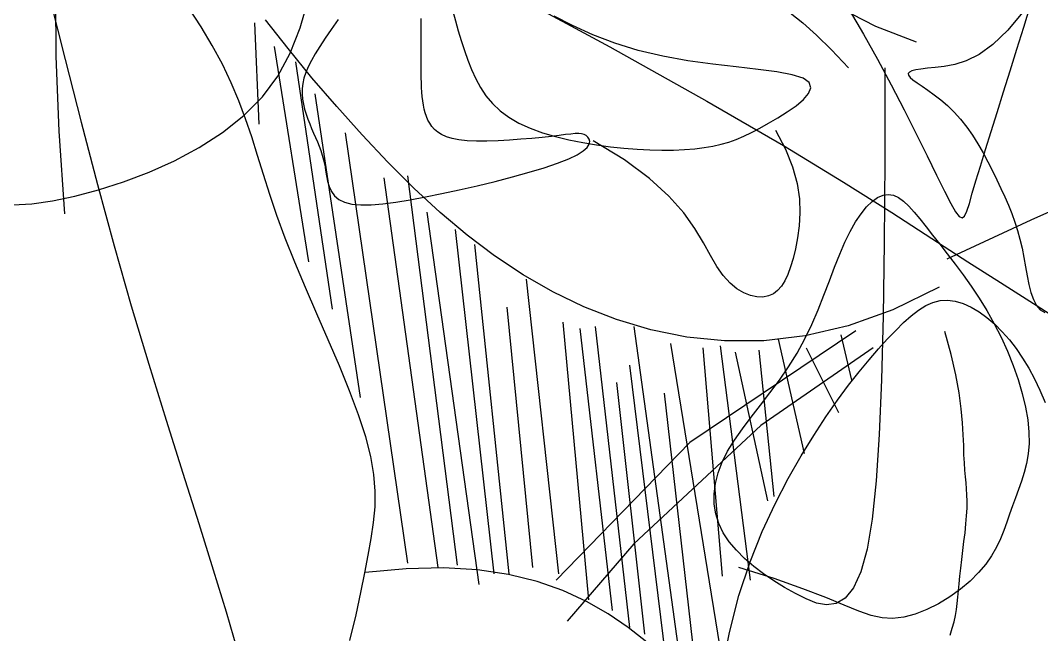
# Model space of a CAD drawing. Header units: metres. Extents: x 10 to 239, y 2 to 253.
# Drawn here: x 100.238 to 102.15, y 123.722 to 124.873 of the extents above; entities that cross this region are included whole.
import ezdxf

# ---------------------------------------------------------------- set-up
doc = ezdxf.new("R2010")
doc.units = ezdxf.units.M
doc.header["$MEASUREMENT"] = 0
doc.layers.add('1', color=7, linetype='Continuous')
doc.layers.add('cot200', color=9, linetype='Continuous')
doc.layers.add('bloques ARBOLES', color=7, linetype='Continuous', true_color=0xb8d897)

# ---------------------------------------------------------------- blocks, each defined once
blk = doc.blocks.new('A$C6F4E7DED')
for p, q in [((557.92, 1473.89), (497.77, 1441.37)), ((775.28, 1466.26), (767.38, 1435.19)), ((292.91, 1451.08), (289.55, 1462.05)), ((379.44, 1459.65), (372.31, 1447.72)), ((700.11, 1451.33), (706, 1460.44)), ((296.31, 1440.23), (292.91, 1451.08)), ((657.06, 1440.52), (668.24, 1454.76)), ((673.67, 1453.23), (671.54, 1403.15)), ((694.62, 1442.08), (700.11, 1451.33)), ((372.31, 1447.72), (365.31, 1435.26)), ((497.77, 1441.37), (449.81, 1414.52)), ((664.07, 1441.51), (647.01, 1334.95)), ((689.62, 1432.8), (694.62, 1442.08)), ((299.68, 1429.51), (296.31, 1440.23)), ((645.28, 1426.14), (657.06, 1440.52)), ((365.31, 1435.26), (358.56, 1422.66)), ((653.41, 1434.05), (635.28, 1311.51)), ((685.2, 1423.63), (689.62, 1432.8)), ((767.38, 1435.19), (759.46, 1404.12)), ((302.97, 1419.05), (299.68, 1429.51)), ((633.04, 1411.83), (645.28, 1426.14)), ((358.56, 1422.66), (352.16, 1410.25)), ((681.4, 1414.63), (685.2, 1423.63)), ((306.14, 1408.97), (302.97, 1419.05)), ((643.81, 1418.07), (621.41, 1267.82)), ((352.16, 1410.25), (346.22, 1398.41)), ((449.81, 1414.52), (411.96, 1392.48)), ((620.47, 1397.81), (633.04, 1411.83)), ((678.1, 1405.72), (681.4, 1414.63)), ((309.13, 1399.41), (306.14, 1408.97)), ((675.11, 1396.77), (678.1, 1405.72)), ((759.46, 1404.12), (751.44, 1373.28)), ((311.91, 1390.49), (309.13, 1399.41)), ((346.22, 1398.41), (340.84, 1387.5)), ((628.88, 1398.89), (597.95, 1185.77)), ((607.7, 1384.3), (620.47, 1397.81)), ((672.25, 1387.64), (675.11, 1396.77)), ((314.41, 1382.35), (311.91, 1390.49)), ((411.96, 1392.48), (382.14, 1374.37)), ((340.84, 1387.5), (336.12, 1377.87)), ((669.34, 1378.2), (672.25, 1387.64)), ((316.6, 1375.1), (314.41, 1382.35)), ((594.83, 1371.48), (607.7, 1384.3)), ((318.44, 1368.89), (316.6, 1375.1)), ((336.12, 1377.87), (332.18, 1369.9)), ((597.95, 1377.57), (573.42, 1184.7)), ((609.68, 1376.51), (583.02, 1183.64)), ((666.21, 1368.32), (669.34, 1378.2)), ((289.22, 1355.77), (253.02, 1371.92)), ((332.18, 1369.9), (329.07, 1363.85)), ((382.14, 1374.37), (358.31, 1359.31)), ((581.8, 1359.44), (594.83, 1371.48)), ((751.44, 1373.28), (743.2, 1342.88)), ((319.89, 1363.84), (318.44, 1368.89)), ((662.69, 1357.85), (666.21, 1368.32)), ((321.1, 1360.05), (319.89, 1363.84)), ((322.22, 1357.64), (321.1, 1360.05)), ((326.68, 1359.71), (324.85, 1357.36)), ((329.07, 1363.85), (326.68, 1359.71)), ((330.84, 1336.41), (289.22, 1355.77)), ((323.42, 1356.71), (322.22, 1357.64)), ((324.85, 1357.36), (323.42, 1356.71)), ((358.31, 1359.31), (338.38, 1346.45)), ((588.35, 1359.46), (562.75, 1175.11)), ((568.51, 1348.23), (581.8, 1359.44)), ((658.58, 1346.68), (662.69, 1357.85)), ((574.48, 1350.93), (555.29, 1180.44)), ((338.38, 1346.45), (320.61, 1335.03)), ((554.85, 1337.89), (568.51, 1348.23)), ((653.78, 1334.72), (658.58, 1346.68)), ((564.89, 1343.48), (547.82, 1180.44)), ((743.2, 1342.88), (734.69, 1313.14)), ((320.61, 1335.03), (304.52, 1324.77)), ((540.73, 1328.49), (554.85, 1337.89)), ((648.46, 1322.16), (653.78, 1334.72)), ((304.52, 1324.77), (289.97, 1315.51)), ((539.29, 1326.43), (523.29, 1180.44)), ((526.04, 1320.08), (540.73, 1328.49)), ((334.86, 1322.34), (357.81, 1311.23)), ((510.69, 1312.71), (526.04, 1320.08)), ((642.85, 1309.26), (648.46, 1322.16)), ((289.97, 1315.51), (276.81, 1307.1)), ((322.96, 1314.36), (319.03, 1312.57)), ((326.84, 1315.52), (322.96, 1314.36)), ((330.64, 1316.01), (326.84, 1315.52)), ((334.31, 1315.79), (330.64, 1316.01)), ((337.9, 1314.86), (334.31, 1315.79)), ((341.46, 1313.28), (337.9, 1314.86)), ((315.08, 1310.22), (311.17, 1307.36)), ((319.03, 1312.57), (315.08, 1310.22)), ((345.04, 1311.06), (341.46, 1313.28)), ((348.68, 1308.26), (345.04, 1311.06)), ((357.81, 1311.23), (379.92, 1303.3)), ((494.58, 1306.43), (510.69, 1312.71)), ((548.89, 1312.57), (536.09, 1183.64)), ((637.19, 1296.27), (642.85, 1309.26)), ((734.69, 1313.14), (726.07, 1284.31)), ((311.17, 1307.36), (307.34, 1304.05)), ((352.43, 1304.9), (348.68, 1308.26)), ((356.36, 1301.02), (352.43, 1304.9)), ((477.62, 1301.34), (494.58, 1306.43)), ((521.16, 1305.11), (508.36, 1167.65)), ((303.62, 1300.35), (300.06, 1296.3)), ((307.34, 1304.05), (303.62, 1300.35)), ((328.91, 1289.06), (332.06, 1300.39)), ((360.5, 1296.66), (356.36, 1301.02)), ((376.11, 1300.85), (458.23, 1245.44)), ((379.92, 1303.3), (401.17, 1298.28)), ((459.79, 1297.69), (477.62, 1301.34)), ((485.96, 1302.98), (463.57, 1139.95)), ((505.16, 1302.98), (488.1, 1153.8)), ((512.63, 1301.92), (496.63, 1162.33)), ((300.06, 1296.3), (296.7, 1291.96)), ((364.9, 1291.82), (360.5, 1296.66)), ((383.58, 1298.72), (378.25, 1276.34)), ((401.17, 1298.28), (421.57, 1295.86)), ((414.51, 1296.59), (401.71, 1240.11)), ((421.57, 1295.86), (441.11, 1295.76)), ((441.11, 1295.76), (459.79, 1297.69)), ((467.83, 1294.46), (442.24, 1136.75)), ((631.7, 1283.43), (637.19, 1296.27)), ((296.7, 1291.96), (293.51, 1287.32)), ((326.59, 1278.98), (328.91, 1289.06)), ((369.56, 1286.46), (364.9, 1291.82)), ((367.58, 1292.33), (423.04, 1253.97)), ((400.64, 1292.33), (384.65, 1260.36)), ((424.11, 1291.26), (416.64, 1218.8)), ((435.84, 1290.2), (419.84, 1216.67)), ((443.3, 1293.39), (428.37, 1177.25)), ((451.84, 1292.33), (442.24, 1179.38)), ((293.51, 1287.32), (290.5, 1282.35)), ((374.49, 1280.5), (369.56, 1286.46)), ((726.07, 1284.31), (717.51, 1256.6)), ((290.5, 1282.35), (287.64, 1277.03)), ((324.95, 1270.06), (326.59, 1278.98)), ((379.69, 1273.85), (374.49, 1280.5)), ((488.1, 1283.8), (469.97, 1136.75)), ((626.62, 1271), (631.7, 1283.43)), ((287.64, 1277.03), (284.93, 1271.35)), ((385.14, 1266.44), (379.69, 1273.85)), ((494.5, 1275.28), (480.63, 1150.61)), ((284.93, 1271.35), (282.34, 1265.28)), ((323.87, 1262.19), (324.95, 1270.06)), ((471.03, 1269.95), (456.1, 1138.88)), ((622.2, 1259.22), (626.62, 1271)), ((390.86, 1258.18), (385.14, 1266.44)), ((323.22, 1255.29), (323.87, 1262.19)), ((618.65, 1248.35), (622.2, 1259.22)), ((322.87, 1249.25), (323.22, 1255.29)), ((396.83, 1249.01), (390.86, 1258.18)), ((423.04, 1253.97), (485.96, 1195.36)), ((717.51, 1256.6), (709.21, 1230.24)), ((322.69, 1243.98), (322.87, 1249.25)), ((403.07, 1238.85), (396.83, 1249.01)), ((322.55, 1239.38), (322.69, 1243.98)), ((458.23, 1245.44), (524.36, 1177.25)), ((616.15, 1238.56), (618.65, 1248.35)), ((322.34, 1235.35), (322.55, 1239.38)), ((409.53, 1227.6), (403.07, 1238.85)), ((614.64, 1229.66), (616.15, 1238.56)), ((322.08, 1231.78), (322.34, 1235.35)), ((321.49, 1225.5), (321.78, 1228.53)), ((321.78, 1228.53), (322.08, 1231.78)), ((613.99, 1221.42), (614.64, 1229.66)), ((709.21, 1230.24), (701.35, 1205.46)), ((321.24, 1222.55), (321.49, 1225.5)), ((416.05, 1215.18), (409.53, 1227.6)), ((320.98, 1216.43), (321.06, 1219.56)), ((321.06, 1219.56), (321.24, 1222.55)), ((614.07, 1213.56), (613.99, 1221.42)), ((321.04, 1213.01), (320.98, 1216.43)), ((422.43, 1201.46), (416.05, 1215.18)), ((614.75, 1205.83), (614.07, 1213.56)), ((321.25, 1209.23), (321.04, 1213.01)), ((321.59, 1205.14), (321.25, 1209.23)), ((322.04, 1200.83), (321.59, 1205.14)), ((615.91, 1197.99), (614.75, 1205.83)), ((701.35, 1205.46), (694.13, 1182.5)), ((322.55, 1196.4), (322.04, 1200.83)), ((428.46, 1186.34), (422.43, 1201.46)), ((617.41, 1189.76), (615.91, 1197.99)), ((323.09, 1191.94), (322.55, 1196.4)), ((485.96, 1195.36), (519.03, 1157)), ((323.64, 1187.53), (323.09, 1191.94)), ((619.12, 1180.9), (617.41, 1189.76)), ((324.15, 1183.28), (323.64, 1187.53)), ((324.59, 1179.27), (324.15, 1183.28)), ((433.94, 1169.7), (428.46, 1186.34)), ((563.3, 1182.4), (580.18, 1183.42)), ((580.18, 1183.42), (598.68, 1183.01)), ((598.68, 1183.01), (618.95, 1181.04)), ((324.95, 1175.56), (324.59, 1179.27)), ((533.89, 1176.62), (547.92, 1180.09)), ((547.92, 1180.09), (563.3, 1182.4)), ((621.01, 1171.13), (619.12, 1180.9)), ((694.13, 1182.5), (687.73, 1161.57)), ((325.25, 1172.12), (324.95, 1175.56)), ((521.09, 1172.13), (533.89, 1176.62)), ((325.54, 1168.89), (325.25, 1172.12)), ((325.86, 1165.79), (325.54, 1168.89)), ((438.68, 1151.45), (433.94, 1169.7)), ((509.38, 1166.75), (521.09, 1172.13)), ((623.34, 1160.12), (621.01, 1171.13)), ((326.26, 1162.77), (325.86, 1165.79)), ((326.77, 1159.76), (326.26, 1162.77)), ((498.61, 1160.62), (509.38, 1166.75)), ((327.44, 1156.7), (326.77, 1159.76)), ((488.69, 1153.88), (498.61, 1160.62)), ((626.48, 1147.5), (623.34, 1160.12)), ((687.73, 1161.57), (682.35, 1142.9)), ((328.33, 1153.51), (327.44, 1156.7)), ((329.44, 1150.16), (328.33, 1153.51)), ((479.57, 1146.68), (488.69, 1153.88)), ((442.47, 1131.47), (438.68, 1151.45)), ((1394.54, 278.43), (1394.72, 311.79)), ((1273.79, 292.53), (1269.89, 306.41)), ((915.54, 301.15), (923.49, 291.4)), ((1006.69, 302.49), (988.98, 293.35)), ((1031.22, 299.96), (1025.09, 295)), ((1139, 293.62), (1148.12, 298.29)), ((1198.3, 300.76), (1196.97, 295.96)), ((988.98, 293.35), (968.97, 285.62)), ((1025.09, 295), (1018.3, 288.94)), ((1128.97, 289.09), (1139, 293.62)), ((1196.97, 295.96), (1195.56, 291.09)), ((1213.99, 294.86), (1213.99, 297.22)), ((1213.99, 292.6), (1213.99, 294.86)), ((1255.04, 296.74), (1258.47, 291.76)), ((923.49, 291.4), (930.92, 284.29)), ((1018.3, 288.94), (1010.79, 281.59)), ((1118.12, 284.91), (1128.97, 289.09)), ((1195.56, 291.09), (1194.07, 286.19)), ((1213.99, 290.4), (1213.99, 292.6)), ((1213.99, 288.25), (1213.99, 290.4)), ((1213.99, 286.12), (1213.99, 288.25)), ((1258.47, 291.76), (1261.49, 287.34)), ((1278.72, 280), (1273.79, 292.53)), ((930.92, 284.29), (937.81, 279.37)), ((1106.53, 281.33), (1118.12, 284.91)), ((1194.07, 286.19), (1192.5, 281.33)), ((1213.99, 283.99), (1213.99, 286.12)), ((1213.99, 281.83), (1213.99, 283.99)), ((1261.49, 287.34), (1264.12, 283.35)), ((1264.12, 283.35), (1266.38, 279.7)), ((937.81, 279.37), (944.13, 276.21)), ((1010.79, 281.59), (1002.5, 272.74)), ((1081.92, 276.28), (1094.34, 278.48)), ((1094.34, 278.48), (1106.53, 281.33)), ((1192.5, 281.33), (1190.83, 276.54)), ((1213.99, 279.61), (1213.99, 281.83)), ((1213.99, 277.32), (1213.99, 279.61)), ((1266.38, 279.7), (1268.28, 276.36)), ((1284.9, 268.68), (1278.72, 280)), ((1393.1, 241.44), (1394.54, 278.43)), ((944.13, 276.21), (949.87, 274.38)), ((949.87, 274.38), (955.01, 273.44)), ((955.01, 273.44), (959.52, 272.95)), ((959.52, 272.95), (963.39, 272.55)), ((1047.22, 271.93), (1057.95, 273.17)), ((1057.95, 273.17), (1069.65, 274.56)), ((1069.65, 274.56), (1081.92, 276.28)), ((1190.83, 276.54), (1189.01, 271.87)), ((1213.97, 272.57), (1213.98, 274.97)), ((1213.98, 274.97), (1213.99, 277.32)), ((1268.28, 276.36), (1269.84, 273.27)), ((1269.84, 273.27), (1271.07, 270.39)), ((963.39, 272.55), (966.6, 272.15)), ((966.6, 272.15), (969.17, 271.71)), ((969.17, 271.71), (971.07, 271.21)), ((971.98, 268.01), (970.53, 266.78)), ((971.07, 271.21), (972.31, 270.61)), ((972.77, 269.04), (971.98, 268.01)), ((972.31, 270.61), (972.88, 269.9)), ((972.88, 269.9), (972.77, 269.04)), ((984.45, 272.74), (984.52, 226.93)), ((1024.86, 267.58), (1030.27, 269.3)), ((1030.27, 269.3), (1037.86, 270.7)), ((1037.86, 270.7), (1047.22, 271.93)), ((1189.01, 271.87), (1186.96, 267.35)), ((1213.88, 267.75), (1213.94, 270.16)), ((1213.94, 270.16), (1213.97, 272.57)), ((1271.07, 270.39), (1271.98, 267.65)), ((1292.52, 258.43), (1284.9, 268.68)), ((965.99, 263.63), (963.12, 261.68)), ((968.5, 265.33), (965.99, 263.63)), ((970.53, 266.78), (968.5, 265.33)), ((1021.13, 262.89), (1021.89, 265.43)), ((1022.21, 260.06), (1021.13, 262.89)), ((1021.89, 265.43), (1024.86, 267.58)), ((1184.6, 263.02), (1181.86, 258.91)), ((1186.96, 267.35), (1184.6, 263.02)), ((1213.56, 260.71), (1213.7, 263)), ((1213.7, 263), (1213.81, 265.35)), ((1213.81, 265.35), (1213.88, 267.75)), ((1271.98, 267.65), (1272.57, 265.01)), ((1272.57, 265.01), (1272.88, 262.43)), ((959.98, 259.44), (956.69, 256.9)), ((963.12, 261.68), (959.98, 259.44)), ((1024.75, 257.06), (1022.21, 260.06)), ((1181.86, 258.91), (1178.65, 255.05)), ((1213.14, 256.36), (1213.38, 258.5)), ((1213.38, 258.5), (1213.56, 260.71)), ((1272.91, 259.85), (1272.68, 257.29)), ((1272.88, 262.43), (1272.91, 259.85)), ((1301.7, 249.14), (1292.52, 258.43)), ((953.35, 254.04), (950.06, 250.83)), ((956.69, 256.9), (953.35, 254.04)), ((1028.37, 253.98), (1024.75, 257.06)), ((1032.71, 250.91), (1028.37, 253.98)), ((1178.65, 255.05), (1174.92, 251.49)), ((1212.43, 252.34), (1212.83, 254.31)), ((1212.83, 254.31), (1213.14, 256.36)), ((1272.25, 254.74), (1271.64, 252.23)), ((1272.68, 257.29), (1272.25, 254.74)), ((950.06, 250.83), (946.92, 247.28)), ((1037.4, 247.97), (1032.71, 250.91)), ((1042.05, 245.25), (1037.4, 247.97)), ((1170.57, 248.26), (1165.58, 245.37)), ((1174.92, 251.49), (1170.57, 248.26)), ((1210.58, 246.9), (1211.32, 248.63)), ((1211.32, 248.63), (1211.94, 250.44)), ((1211.94, 250.44), (1212.43, 252.34)), ((1270.89, 249.75), (1270.04, 247.33)), ((1271.64, 252.23), (1270.89, 249.75)), ((1312.22, 240.77), (1301.7, 249.14)), ((943.93, 243.42), (941.09, 239.33)), ((946.92, 247.28), (943.93, 243.42)), ((1046.38, 242.83), (1042.05, 245.25)), ((1050.4, 240.71), (1046.38, 242.83)), ((1160, 242.83), (1153.94, 240.61)), ((1165.58, 245.37), (1160, 242.83)), ((1207.35, 242.22), (1208.63, 243.68)), ((1208.63, 243.68), (1209.69, 245.25)), ((1209.69, 245.25), (1210.58, 246.9)), ((1268.15, 242.67), (1267.19, 240.45)), ((1269.11, 244.97), (1268.15, 242.67)), ((1270.04, 247.33), (1269.11, 244.97)), ((941.09, 239.33), (938.4, 235.05)), ((1038.61, 241.81), (1033.62, 232.45)), ((1054.23, 238.88), (1050.4, 240.71)), ((1057.95, 237.3), (1054.23, 238.88)), ((1130.76, 237.48), (1131.42, 238.47)), ((1131.42, 238.47), (1132.32, 239.24)), ((1132.32, 239.24), (1133.34, 239.76)), ((1133.34, 239.76), (1134.52, 240.07)), ((1134.52, 240.07), (1135.94, 240.19)), ((1135.94, 240.19), (1137.69, 240.15)), ((1137.69, 240.15), (1139.84, 239.96)), ((1139.84, 239.96), (1142.47, 239.66)), ((1147.52, 238.7), (1140.84, 237.06)), ((1142.47, 239.66), (1145.67, 239.26)), ((1145.67, 239.26), (1149.51, 238.81)), ((1153.94, 240.61), (1147.52, 238.7)), ((1149.51, 238.81), (1154.04, 238.31)), ((1154.04, 238.31), (1159.11, 237.81)), ((1159.11, 237.81), (1164.56, 237.33)), ((1195.23, 237.1), (1198.63, 237.76)), ((1198.63, 237.76), (1201.48, 238.62)), ((1201.48, 238.62), (1203.83, 239.67)), ((1203.83, 239.67), (1205.77, 240.87)), ((1205.77, 240.87), (1207.35, 242.22)), ((1266.24, 238.28), (1265.32, 236.13)), ((1267.19, 240.45), (1266.24, 238.28)), ((1323.75, 233.32), (1312.22, 240.77)), ((1390.26, 200.39), (1393.1, 241.44)), ((938.4, 235.05), (935.85, 230.65)), ((1061.68, 235.97), (1057.95, 237.3)), ((1065.5, 234.86), (1061.68, 235.97)), ((1069.53, 233.95), (1065.5, 234.86)), ((1073.86, 233.22), (1069.53, 233.95)), ((1078.57, 232.66), (1073.86, 233.22)), ((1083.65, 232.26), (1078.57, 232.66)), ((1113.6, 232.95), (1107.1, 232.44)), ((1113.26, 227.13), (1128.88, 236.66)), ((1120.28, 233.65), (1113.6, 232.95)), ((1127.12, 234.56), (1120.28, 233.65)), ((1134, 235.69), (1127.12, 234.56)), ((1130.5, 236.28), (1130.76, 237.48)), ((1130.81, 234.89), (1130.5, 236.28)), ((1131.85, 233.31), (1130.81, 234.89)), ((1133.77, 231.56), (1131.85, 233.31)), ((1140.84, 237.06), (1134, 235.69)), ((1164.56, 237.33), (1170.2, 236.93)), ((1170.2, 236.93), (1175.86, 236.62)), ((1175.86, 236.62), (1181.37, 236.45)), ((1181.37, 236.45), (1186.54, 236.45)), ((1186.54, 236.45), (1191.21, 236.66)), ((1191.21, 236.66), (1195.23, 237.1)), ((1264.44, 233.97), (1263.63, 231.77)), ((1265.32, 236.13), (1264.44, 233.97)), ((1335.98, 226.76), (1323.75, 233.32)), ((935.85, 230.65), (933.44, 226.19)), ((1033.62, 232.45), (1030.11, 223.68)), ((1089.08, 232.04), (1083.65, 232.26)), ((1094.81, 231.99), (1089.08, 232.04)), ((1100.83, 232.12), (1094.81, 231.99)), ((1107.1, 232.44), (1100.83, 232.12)), ((1136.74, 229.67), (1133.77, 231.56)), ((1140.92, 227.64), (1136.74, 229.67)), ((1146.4, 225.49), (1140.92, 227.64)), ((1262.89, 229.5), (1262.24, 227.13)), ((1263.63, 231.77), (1262.89, 229.5)), ((933.44, 226.19), (931.16, 221.73)), ((984.52, 226.93), (984.77, 186.02)), ((1030.11, 223.68), (1027.89, 215.5)), ((1100.9, 217.93), (1113.26, 227.13)), ((1153.02, 223.26), (1146.4, 225.49)), ((1160.55, 220.99), (1153.02, 223.26)), ((1261.7, 224.63), (1261.26, 221.99)), ((1262.24, 227.13), (1261.7, 224.63)), ((1348.58, 221.08), (1335.98, 226.76)), ((931.16, 221.73), (929, 217.33)), ((1091.31, 209.14), (1100.9, 217.93)), ((1168.75, 218.73), (1160.55, 220.99)), ((1177.39, 216.5), (1168.75, 218.73)), ((1260.82, 219.27), (1260.28, 216.56)), ((1261.26, 221.99), (1260.82, 219.27)), ((1361.24, 216.27), (1348.58, 221.08)), ((926.96, 213.04), (925.06, 208.83)), ((929, 217.33), (926.96, 213.04)), ((1027.89, 215.5), (1026.74, 207.91)), ((1186.25, 214.35), (1177.39, 216.5)), ((1195.09, 212.32), (1186.25, 214.35)), ((1203.67, 210.46), (1195.09, 212.32)), ((1259.5, 213.95), (1258.38, 211.52)), ((1260.28, 216.56), (1259.5, 213.95)), ((1373.64, 212.31), (1361.24, 216.27)), ((1385.45, 209.2), (1373.64, 212.31)), ((925.06, 208.83), (923.28, 204.67)), ((977.67, 208.51), (975.15, 206.7)), ((980.18, 209.64), (977.67, 208.51)), ((982.73, 210.03), (980.18, 209.64)), ((985.35, 209.63), (982.73, 210.03)), ((988.02, 208.45), (985.35, 209.63)), ((990.74, 206.52), (988.02, 208.45)), ((1026.74, 207.91), (1026.45, 200.89)), ((1083.99, 200.85), (1091.31, 209.14)), ((1211.81, 208.79), (1203.67, 210.46)), ((1219.42, 207.37), (1211.81, 208.79)), ((1226.46, 206.23), (1219.42, 207.37)), ((1254.66, 207.54), (1251.82, 206.16)), ((1256.81, 209.35), (1254.66, 207.54)), ((1258.38, 211.52), (1256.81, 209.35)), ((1396.44, 206.91), (1385.45, 209.2)), ((923.28, 204.67), (921.64, 200.53)), ((972.57, 204.28), (969.9, 201.33)), ((975.15, 206.7), (972.57, 204.28)), ((993.48, 203.85), (990.74, 206.52)), ((996.21, 200.49), (993.48, 203.85)), ((1232.9, 205.41), (1226.46, 206.23)), ((1238.7, 204.96), (1232.9, 205.41)), ((1243.81, 204.9), (1238.7, 204.96)), ((1248.2, 205.29), (1243.81, 204.9)), ((1251.82, 206.16), (1248.2, 205.29)), ((1406.62, 205.46), (1396.44, 206.91)), ((1416.11, 204.85), (1406.62, 205.46)), ((921.64, 200.53), (920.14, 196.36)), ((967.07, 197.89), (964.06, 194.04)), ((969.9, 201.33), (967.07, 197.89)), ((998.93, 196.44), (996.21, 200.49)), ((1026.45, 200.89), (1026.82, 194.43)), ((1078.45, 193.14), (1083.99, 200.85)), ((918.78, 192.14), (917.58, 187.83)), ((920.14, 196.36), (918.78, 192.14)), ((964.06, 194.04), (960.81, 189.84)), ((1001.61, 191.74), (998.93, 196.44)), ((1026.82, 194.43), (1027.65, 188.53)), ((1074.2, 186.1), (1078.45, 193.14)), ((917.58, 187.83), (916.53, 183.4)), ((960.81, 189.84), (957.29, 185.35)), ((1004.22, 186.41), (1001.61, 191.74)), ((1027.65, 188.53), (1028.72, 183.18)), ((916.53, 183.4), (915.63, 178.83)), ((957.29, 185.35), (953.56, 180.58)), ((984.77, 186.02), (985.25, 149.86)), ((1006.77, 180.49), (1004.22, 186.41)), ((1028.72, 183.18), (1029.88, 178.38)), ((1070.76, 179.82), (1074.2, 186.1)), ((915.63, 178.83), (914.82, 174.23)), ((953.56, 180.58), (949.68, 175.53)), ((1009.31, 174.07), (1006.77, 180.49)), ((1029.88, 178.38), (1031.11, 174.12)), ((1067.63, 174.38), (1070.76, 179.82)), ((914.82, 174.23), (914.02, 169.71)), ((949.68, 175.53), (945.71, 170.19)), ((1011.89, 167.27), (1009.31, 174.07)), ((1031.11, 174.12), (1032.45, 170.4)), ((1064.4, 169.84), (1067.63, 174.38)), ((914.02, 169.71), (913.15, 165.41)), ((945.71, 170.19), (941.72, 164.58)), ((1014.59, 160.21), (1011.89, 167.27)), ((1032.45, 170.4), (1033.94, 167.21)), ((1033.94, 167.21), (1035.6, 164.56)), ((1061.06, 166.18), (1064.4, 169.84)), ((913.15, 165.41), (912.14, 161.46)), ((941.72, 164.58), (937.78, 158.68)), ((1035.6, 164.56), (1037.49, 162.44)), ((1037.49, 162.44), (1039.63, 160.84)), ((1054.27, 161.28), (1057.66, 163.34)), ((1057.66, 163.34), (1061.06, 166.18)), ((910.91, 157.97), (909.39, 155.08)), ((912.14, 161.46), (910.91, 157.97)), ((937.78, 158.68), (933.94, 152.5)), ((1017.47, 152.98), (1014.59, 160.21)), ((1039.63, 160.84), (1042.05, 159.78)), ((1042.05, 159.78), (1044.78, 159.24)), ((1044.78, 159.24), (1047.77, 159.28)), ((1047.77, 159.28), (1050.95, 159.94)), ((1050.95, 159.94), (1054.27, 161.28)), ((907.51, 152.9), (905.2, 151.54)), ((909.39, 155.08), (907.51, 152.9)), ((933.94, 152.5), (930.29, 146.03)), ((1020.6, 145.7), (1017.47, 152.98)), ((985.25, 149.86), (986.03, 118.28)), ((930.29, 146.03), (926.87, 139.3)), ((1024.05, 138.48), (1020.6, 145.7)), ((926.87, 139.3), (923.73, 132.39)), ((1027.86, 131.43), (1024.05, 138.48)), ((923.73, 132.39), (920.92, 125.38)), ((1032.09, 124.64), (1027.86, 131.43)), ((920.92, 125.38), (918.47, 118.38)), ((1036.62, 118.11), (1032.09, 124.64)), ((918.47, 118.38), (916.42, 111.48)), ((986.03, 118.28), (987.17, 91.1)), ((1041.31, 111.81), (1036.62, 118.11)), ((916.42, 111.48), (914.81, 104.78)), ((1046.03, 105.71), (1041.31, 111.81)), ((914.81, 104.78), (913.69, 98.37)), ((1050.62, 99.8), (1046.03, 105.71)), ((913.69, 98.37), (913.09, 92.34)), ((1054.94, 94.04), (1050.62, 99.8)), ((913.09, 92.34), (913.04, 86.78)), ((987.17, 91.1), (988.71, 68.16)), ((1058.87, 88.42), (1054.94, 94.04)), ((913.04, 86.78), (913.46, 81.63)), ((1062.25, 82.89), (1058.87, 88.42)), ((913.46, 81.63), (914.28, 76.83)), ((1064.97, 77.46), (1062.25, 82.89)), ((914.28, 76.83), (915.4, 72.32)), ((1067, 72.12), (1064.97, 77.46)), ((915.4, 72.32), (916.75, 68.03)), ((1068.33, 66.87), (1067, 72.12)), ((916.75, 68.03), (918.23, 63.9)), ((988.71, 68.16), (990.72, 49.31)), ((1068.97, 61.74), (1068.33, 66.87)), ((918.23, 63.9), (919.76, 59.85)), ((1068.9, 56.73), (1068.97, 61.74)), ((919.76, 59.85), (921.26, 55.84)), ((921.26, 55.84), (922.67, 51.79)), ((1068.12, 51.85), (1068.9, 56.73)), ((922.67, 51.79), (924.06, 47.71)), ((1066.62, 47.11), (1068.12, 51.85)), ((924.06, 47.71), (925.55, 43.6)), ((990.72, 49.31), (993.26, 34.36)), ((1064.4, 42.52), (1066.62, 47.11)), ((925.55, 43.6), (927.23, 39.46)), ((1061.48, 38.09), (1064.4, 42.52)), ((927.23, 39.46), (929.21, 35.3)), ((1057.92, 33.84), (1061.48, 38.09)), ((929.21, 35.3), (931.6, 31.13)), ((931.6, 31.13), (934.5, 26.95)), ((993.26, 34.36), (996.36, 23.11)), ((1053.83, 29.76), (1057.92, 33.84)), ((934.5, 26.95), (938.03, 22.76)), ((1039.17, 19.8), (1056.66, 25.34)), ((1044.43, 22.2), (1049.3, 25.88)), ((1049.3, 25.88), (1053.83, 29.76)), ((938.03, 22.76), (942.23, 18.6)), ((996.36, 23.11), (999.98, 15.17)), ((1039.32, 18.72), (1044.43, 22.2)), ((942.23, 18.6), (947.03, 14.56)), ((999.98, 15.17), (1004.05, 10.1)), ((1025.01, 14.8), (1039.17, 19.8)), ((1028.72, 12.46), (1034.05, 15.47)), ((1034.05, 15.47), (1039.32, 18.72)), ((947.03, 14.56), (952.28, 10.77)), ((952.28, 10.77), (957.85, 7.36)), ((1004.6, 6.71), (1013.66, 10.41)), ((1013.66, 10.41), (1025.01, 14.8)), ((1023.44, 9.75), (1028.72, 12.46)), ((957.85, 7.36), (963.6, 4.45)), ((997.29, 3.75), (1004.6, 6.71)), ((1004.05, 10.1), (1008.49, 7.46)), ((1008.49, 7.46), (1013.25, 6.82)), ((1013.25, 6.82), (1018.26, 7.72)), ((1018.26, 7.72), (1023.44, 9.75)), ((963.6, 4.45), (969.4, 2.17)), ((969.4, 2.17), (975.1, 0.64)), ((975.1, 0.64), (980.58, 0)), ((980.58, 0), (985.81, 0.33)), ((985.81, 0.33), (991.2, 1.6)), ((991.2, 1.6), (997.29, 3.75))]:
    blk.add_line(p, q)
blk = doc.blocks.new('asddsd')
at = {"layer": 'bloques ARBOLES', "xscale": -0.00378276582045174, "yscale": 0.00378276582045174, "zscale": 0.00378276582045174}
for p in [(87.1913, 39.9464, 1.2423), (84.8357, 35.5649, 1.2423)]:
    blk.add_blockref('A$C6F4E7DED', p, dxfattribs=at)

msp = doc.modelspace()

# ---------------------------------------------------------------- linework, layer by layer
at = {"layer": 'cot200'}
for points, knots in [([(105.215, 109.73865), (103.29078, 109.76236), (101.5175, 110.1562), (99.89572, 110.92152), (99.01349, 111.33785), (98.17608, 111.86411), (97.3836, 112.50051), (94.26818, 115.00238), (91.84697, 119.20652), (90.12537, 125.12614), (89.99638, 125.56964), (89.87133, 126.02276), (89.75033, 126.48592), (88.88037, 129.81605), (88.22034, 133.6646), (87.76942, 138.0295)], [2.7323709, 2.7323709, 2.7323709, 2.7323709, 2.9382831, 2.9382831, 2.9382831, 3.0502975, 3.0502975, 3.0502975, 3.4906512, 3.4906512, 3.4906512, 3.5236424, 3.5236424, 3.5236424, 3.7608538, 3.7608538, 3.7608538, 3.7608538]), ([(105.215, 114.41387), (103.21805, 115.27809), (101.44463, 116.69042), (99.89572, 118.65328), (98.29825, 120.67768), (96.93959, 123.28768), (95.82084, 126.48592), (94.68617, 129.72961), (93.79828, 133.5784), (93.15601, 138.0295)], [2.92332982, 2.92332982, 2.92332982, 2.92332982, 3.17348293, 3.17348293, 3.17348293, 3.43147912, 3.43147912, 3.43147912, 3.69314249, 3.69314249, 3.69314249, 3.69314249])]:
    msp.add_open_spline(points, degree=3, knots=knots, dxfattribs=at)

# ---------------------------------------------------------------- block references
at = {"layer": '1', "lineweight": 0}
msp.add_blockref('asddsd', (18.38943, 83.80593), dxfattribs=at)

doc.saveas('drawing.dxf')
